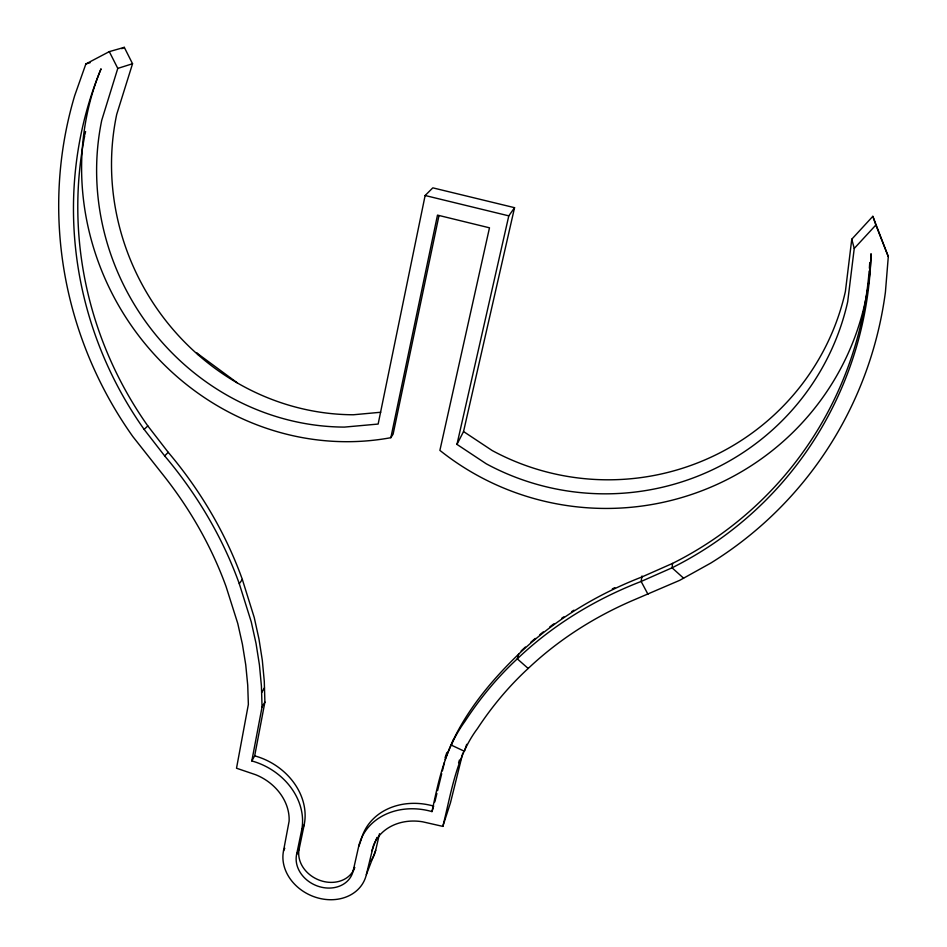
<?xml version="1.0" encoding="UTF-8"?>
<svg xmlns="http://www.w3.org/2000/svg" width="947" height="947" viewBox="0 0 947 947"><rect width="100%" height="100%" fill="white"/><g stroke="black" fill="none" stroke-linecap="round" stroke-linejoin="round"><path stroke-width="1.42" d="M109.296 51.623L117.783 68.397L101.755 120.198A247.558 233.246 60.6 0 0 344.436 427.097L378.149 424.055L425.132 195.508L432.815 187.849L514.552 207.677L463.545 431.548L492.203 450.547A242.302 239.437 -7.3 0 0 845.411 291.356L851.767 239.212L872.85 216.318L888.298 256.625L885.421 292.055A390.531 382.28 45.5 0 1 710.712 563.11L679.757 580.31L636.076 599.025A381.286 316.227 6.3 0 0 528.189 668.464C508.847 686.279 491.895 706.604 477.466 728.574C456.028 757.115 451.352 792.698 442.829 826.388L422.717 821.818A49.102 41.135 21.1 0 0 373.544 845.198L366.359 874.59A43.302 35.986 24.6 0 1 317.363 897.803A43.302 35.986 24.6 0 1 283.52 850.88L289.107 821.203A48.427 40.366 28.2 0 0 255.714 774.741L236.513 768.23L248.363 704.426L247.723 685.178L245.735 664.794L242.408 644.209L237.768 623.493L226.108 586.69A354.628 287.651 40.7 0 0 162.055 473.571L132.84 436.567A390.91 377.616 53.6 0 1 74.695 95.635L85.869 63.958L109.296 51.623L124.306 47.35L132.544 63.745L116.706 114.409A241.864 228.393 61.6 0 0 353.444 414.762L380.718 412.253M869.145 271.055A371.674 363.944 45.7 0 1 672.571 563.394L672.062 567.798L683.58 578.179M851.767 239.212L854.241 248.445L847.695 301.762A248.031 244.8 -2.7 0 1 486.273 463.805L456.963 444.392L508.799 215.857L514.552 207.677M642.007 575.977L641.143 581.458L647.961 594.254M354.533 867.44L353.184 870.814A29.594 24.586 24.6 0 1 319.684 886.759A29.594 24.586 24.6 0 1 296.577 854.62L301.62 830.33A62.194 51.825 28.2 0 0 251.819 760.95L262.059 706.971L261.419 686.09L259.431 664.901L256.045 643.487L251.275 621.954L239.283 583.707A368.561 299.027 40.8 0 0 164.66 455.898L144.122 429.382A374.491 361.671 53.4 0 1 101.057 68.811A264.106 248.86 60.7 0 0 141.15 338.884A264.106 248.86 60.7 0 0 390.851 437.692L393.123 434.117L438.97 215.703M251.819 760.95L254.672 755.848L264.9 702.118L264.284 681.331L262.307 660.237L258.957 638.941L254.234 617.503L242.337 579.457A366.453 297.867 40.8 0 0 168.235 452.323L147.839 425.949A372.041 359.517 53.8 0 1 84.709 135.741M296.577 854.62L299.134 849.092L304.165 824.908A61.839 51.623 28.2 0 0 254.672 755.848M390.851 437.692L437.49 215.111L489.481 227.813L439.893 450.381A264.615 261.194 -3.1 0 0 717.222 484.331A264.615 261.194 -3.1 0 0 871.039 253.749A374.136 366.134 45.2 0 1 672.062 567.798L641.143 581.458A396.284 328.739 6.3 0 0 517.287 658.852C497.293 677.413 479.798 698.555 464.93 721.413C445.256 748.521 438.887 779.31 431.962 811.591A63.058 52.831 21.1 0 0 358.641 846.559L353.184 870.814M366.359 874.59L375.687 850.288L379.498 833.727M434.839 801.92L436.898 793.456M437.585 790.638L441.704 773.711M442.391 770.894L444.451 762.442M445.137 759.612C459.484 718.868 487.894 683.888 518.719 654.069A393.869 327.271 6.2 0 1 641.841 576.995L672.571 563.394M462.787 753.09L450.476 802.736L442.829 826.388M518.719 654.069L517.287 658.852L528.189 668.464M466.682 744.318L464.409 751.279L451.399 745.147L453.175 739.998M458.561 762.797L459.484 759.979M431.962 811.591L433.347 807.507M445.054 757.778L446.854 752.569M371.828 850.714L376.965 837.444M358.641 846.559L360.428 842.132M301.62 830.33L304.165 824.908M283.52 850.88L284.775 848.252M456.963 444.392L463.545 431.548M262.059 706.971L264.9 702.118M261.621 692.636L264.473 687.842M239.283 583.707L242.337 579.457M854.241 248.445L875.857 225.043L872.85 216.318M164.66 455.898L168.235 452.323M144.122 429.382L147.839 425.949M121.761 48.688L124.306 47.35M117.783 68.397L132.544 63.745M85.869 63.958L90.095 62.715M425.132 195.508L508.799 215.857M237.152 382.742L196.704 352.947L198.657 355.161M875.857 225.043L888.298 256.625M375.687 850.288A42.26 35.382 24.6 0 1 370.786 861.083M521.134 650.98A393.325 326.928 6.2 0 1 525.396 647.05M530.841 642.22A393.325 326.928 6.2 0 1 535.28 638.42M539.814 634.691A393.325 326.928 6.2 0 1 543.27 631.921M549.793 626.89A393.325 326.928 6.2 0 1 554.042 623.742M561.642 618.344A393.325 326.928 6.2 0 1 563.856 616.828M571.692 611.632A393.325 326.928 6.2 0 1 573.965 610.188M612.33 588.88A393.325 326.928 6.2 0 1 614.84 587.673M354.711 867.653A29.428 24.492 24.6 0 1 320.631 880.627A29.428 24.492 24.6 0 1 299.134 849.092M84.993 134.32A372.041 359.517 53.8 0 1 85.573 131.491M360.866 841.019A62.703 52.618 21.1 0 1 433.809 806.146M869.748 262.508A371.674 363.944 45.7 0 1 869.37 268.202"/></g></svg>
